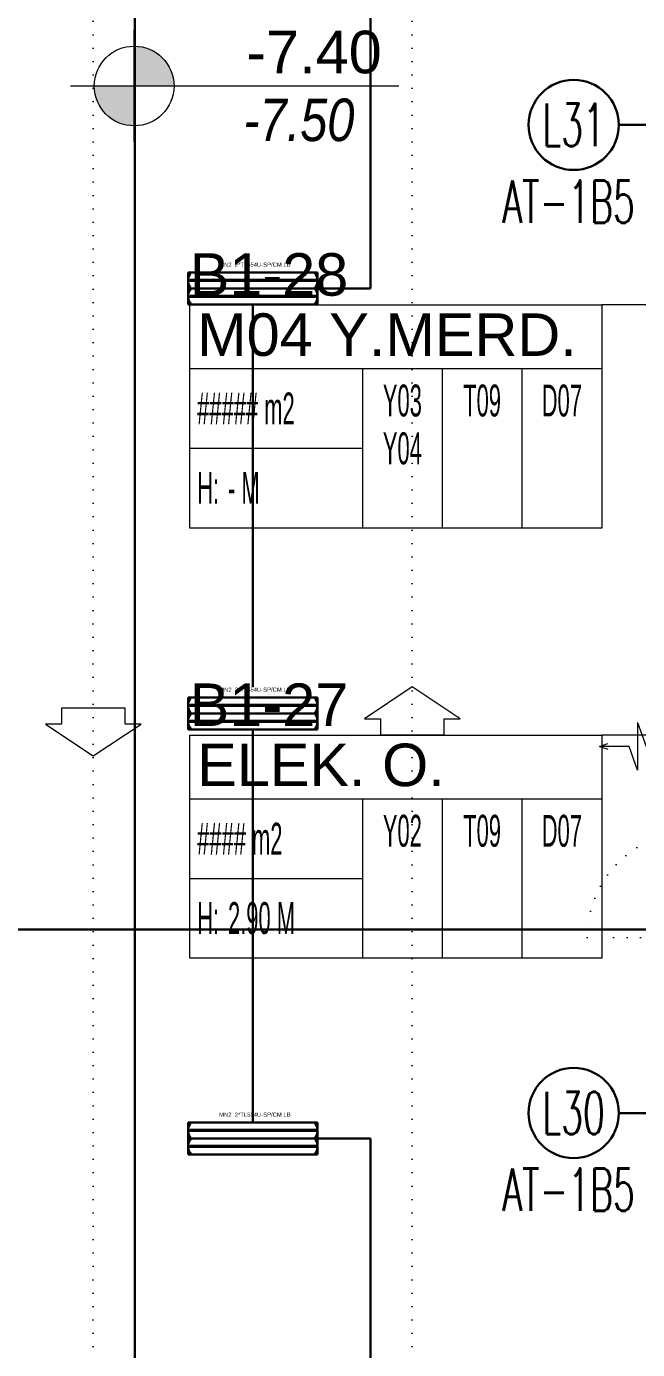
# Model space of a CAD drawing. Header units: metres. Extents: x -13316 to 152404, y -3899 to 30226.
# Drawn here: x 64130 to 64704, y 1761 to 3007 of the extents above; entities that cross this region are included whole.
import ezdxf
from ezdxf.enums import TextEntityAlignment as Align

# ---------------------------------------------------------------- set-up
doc = ezdxf.new("R2010")
doc.units = ezdxf.units.M
doc.header["$LTSCALE"] = 100
doc.header["$MEASUREMENT"] = 0
doc.header["$PDMODE"] = 1
doc.linetypes.add('DOT2', pattern=[0.125, 0, -0.125])
doc.linetypes.add('HIDDEN', pattern=[0.375, 0.25, -0.125])
doc.layers.get('0').update_dxf_attribs({"color": 9, "lineweight": 9})
for name, color, linetype, lineweight in [('06B', 9, 'Continuous', 9), ('06D', 9, 'Continuous', 9), ('10', 9, 'Continuous', 9), ('20', 9, 'DOT2', 9), ('21', 9, 'Continuous', 9), ('21_mahal200', 9, 'Continuous', 9), ('32-ekipman', 9, 'Continuous', 9), ('E-2x54 W SIVAÜSTÜ FLUORESAN YÜKSEK TAVAN ARMATÜRÜ', 7, 'Continuous', 30), ('E-KABLO', 7, 'Continuous', 30), ('E-LINYE', 7, 'Continuous', 30)]:
    doc.layers.add(name, color=color, linetype=linetype, lineweight=lineweight)
doc.styles.add('Arial', font='arial.ttf', dxfattribs={"height": 2.5})
doc.styles.add('E-YAZI', font='txttw.shx')
doc.styles.add('MuuM_TEXT-ITALIC', font='ARIALNI.TTF')
doc.styles.add('MuuM_TEXT-STANDART', font='ARIALN.TTF')
doc.dimstyles.new('MuuM_DIM200', dxfattribs={"dimscale": 20, "dimtxt": 2, "dimasz": 1, "dimexe": 1, "dimexo": 1, "dimgap": 1, "dimtad": 1, "dimdec": 1, "dimrnd": 0.5, "dimdsep": 46, "dimtxsty": 'MuuM_TEXT-STANDART', "dimblk": 'ARCHTICK', "dimcen": 0, "dimdle": 0.15, "dimclrd": 256, "dimclre": 256, "dimclrt": 256, "dimadec": 0, "dimazin": 0, "dimtfac": 5, "dimtdec": 1, "dimtix": 1, "dimtmove": 2, "dimatfit": 3, "dimldrblk": 'DOT', "dimfxl": 3, "dimfxlon": 1, "dimtolj": 1, "dimlwd": -1, "dimlwe": -1, "dimarcsym": 0})

# ---------------------------------------------------------------- blocks, each defined once
blk = doc.blocks.new('2x54 W SIVAÜSTÜ FLUORESAN YÜKSEK TAVAN ARMATÜRÜ')
at = {"layer": 'E-2x54 W SIVAÜSTÜ FLUORESAN YÜKSEK TAVAN ARMATÜRÜ', "color": 4}
for p, q in [((-60.8, 15), (-60.8, -15)), ((-60.8, 15), (60.8, 15)), ((60.8, 15), (60.8, 0)), ((-60, 0), (-15, 0)), ((15, 0), (60, 0)), ((60.8, 0), (60.8, -15)), ((-60.8, -15), (60.8, -15))]:
    blk.add_line(p, q, dxfattribs=at)
at = {"layer": 'E-2x54 W SIVAÜSTÜ FLUORESAN YÜKSEK TAVAN ARMATÜRÜ', "color": 7}
for p, q in [((-60.8, 0), (60.8, 0)), ((-59.3, 8), (59.3, 8)), ((-59.2, 7), (59.4, 7)), ((-59.3, -7), (59.3, -7)), ((-59.2, -8), (59.4, -8))]:
    blk.add_line(p, q, dxfattribs=at)
for centre in [(-59.2, 7.6), (-59.2, 7.3), (59.4, 7.6), (59.4, 7.3), (-59.2, -7.4), (-59.2, -7.7), (59.4, -7.4), (59.4, -7.7)]:
    blk.add_circle(centre, 0.11, dxfattribs=at)
for centre, radius, start, end in [((-48.7, 7.5), 12.1, 141.86, 218.14), ((48.7, 7.5), 12.1, 321.86, 38.14), ((-59.1, 7.5), 0.515, 106.8674, 266.7612), ((-59.3, 7.5), 0.519, 289.2244, 84.4042), ((59.5, 7.5), 0.515, 106.8674, 266.7612), ((59.3, 7.5), 0.519, 289.2244, 84.4042), ((-48.7, -7.5), 12.1, 141.86, 218.14), ((-59.1, -7.5), 0.515, 106.8674, 266.7612), ((-59.3, -7.5), 0.519, 289.2244, 84.4042), ((48.7, -7.5), 12.1, 321.86, 38.14), ((59.5, -7.5), 0.515, 106.8674, 266.7612), ((59.3, -7.5), 0.519, 289.2244, 84.4042)]:
    blk.add_arc(centre, radius, start, end, dxfattribs=at)
at = {"layer": 'E-2x54 W SIVAÜSTÜ FLUORESAN YÜKSEK TAVAN ARMATÜRÜ', "color": 7, "style": 'Arial'}
blk.add_text('MN2  2*TL554U-SP/CM LB', height=3.951, dxfattribs=at).set_placement((-31.6, 20.4))
blk = doc.blocks.new('0_elevationtarget-p-bk')
h = blk.add_hatch(color=250)
h.paths.add_polyline_path([(1.875, 0, 0.414214), (0, 1.875), (0, 0)])
h.paths.add_polyline_path([(0, 0), (-1.875, 0, 0.414214), (0, -1.875)])
blk.add_line((0, -2.625), (0, 2.625))
blk.add_lwpolyline([(12.453, 0), (-3, 0)])
blk.add_circle((0, 0), 1.875)
at = {"style": 'Arial'}
blk.add_attdef('BITMISKOT', text='', height=2, dxfattribs=at).set_placement((4.5, 0), align=Align.BOTTOM_LEFT)
at = {"style": 'MuuM_TEXT-ITALIC'}
blk.add_attdef('FINISHINGFLOORLEVEL', text='', height=2, dxfattribs=at).set_placement((4.5, -0.592), align=Align.TOP_LEFT)
blk = doc.blocks.new('gr-p-barel kilitli kapı kolu')
at = {"flags": 128}
for points in [[(-0.9, 0.8), (-0.9, 4.9), (-11.7, 4.9), (-11.7, 6.7), (0.9, 6.7), (0.9, 0.8)], [(-0.8, 5), (0.8, 6.6)]]:
    blk.add_lwpolyline(points, dxfattribs=at)
blk.add_lwpolyline([(-2.75, 0), (-2.75, 0.7), (2.75, 0.7), (2.75, 0)])
blk.add_lwpolyline([(-1.3, 0.7), (1.3, 0.7), (1.3, 0.8), (-1.3, 0.8)], close=True)
blk = doc.blocks.new('prf-scr2')
at = {"linetype": 'DOT2', "ltscale": 10}
blk.add_line((0, 0.2), (0, -1.1), dxfattribs=at)
for p, q in [((-0.1, -0.2), (0.1, -0.3)), ((0.1, -0.2), (-0.1, -0.2)), ((0.1, -0.3), (-0.1, -0.3)), ((-0.1, -0.3), (0.1, -0.4)), ((0.1, -0.4), (-0.1, -0.4)), ((0.1, -0.5), (-0.1, -0.4)), ((-0.1, -0.4), (0.1, -0.4)), ((0.1, -0.6), (-0.1, -0.5)), ((-0.1, -0.5), (0.1, -0.5)), ((-0.1, -0.6), (0.1, -0.7)), ((0.1, -0.6), (-0.1, -0.6)), ((-0.1, -0.6), (0.1, -0.6)), ((-0.1, -0.7), (0.1, -0.8)), ((0.1, -0.7), (-0.1, -0.7)), ((-0.1, -0.8), (0.1, -0.8)), ((0.1, -0.8), (-0.1, -0.8)), ((0.1, -0.2), (0, -0.1)), ((0, -0.2), (0.1, -0.2))]:
    blk.add_line(p, q)
blk.add_lwpolyline([(0.2, 0), (-0.2, 0), (-0.2, 0), (-0.1, -0.1), (0.1, -0.1), (0.2, 0), (0.2, 0)], close=True)
for points in [[(0.2, 0), (-0.2, 0)], [(-0.1, -0.1), (-0.1, -0.2), (-0.1, -0.2), (-0.1, -0.2), (-0.1, -0.2), (-0.1, -0.3), (-0.1, -0.3), (-0.1, -0.3), (-0.1, -0.3), (-0.1, -0.4), (-0.1, -0.4), (-0.1, -0.4), (-0.1, -0.4), (-0.1, -0.4), (-0.1, -0.5), (-0.1, -0.5), (-0.1, -0.5), (-0.1, -0.5), (-0.1, -0.5), (-0.1, -0.5), (-0.1, -0.6), (-0.1, -0.6), (-0.1, -0.6), (-0.1, -0.6), (-0.1, -0.6), (-0.1, -0.7), (-0.1, -0.7), (-0.1, -0.7), (-0.1, -0.7), (-0.1, -0.7), (-0.1, -0.8), (-0.1, -0.8), (-0.1, -0.8), (-0.1, -0.8), (0, -0.9), (0, -0.9), (0, -0.9), (0.1, -0.8), (0.1, -0.8), (0.1, -0.7), (0.1, -0.7), (0.1, -0.7), (0.1, -0.7), (0.1, -0.7), (0.1, -0.7), (0.1, -0.6), (0.1, -0.6), (0.1, -0.6), (0.1, -0.6), (0.1, -0.6), (0.1, -0.5), (0.1, -0.5), (0.1, -0.5), (0.1, -0.5), (0.1, -0.4), (0.1, -0.4), (0.1, -0.4), (0.1, -0.4), (0.1, -0.4), (0.1, -0.3), (0.1, -0.3), (0.1, -0.3), (0.1, -0.3), (0.1, -0.3), (0.1, -0.3), (0.1, -0.2), (0.1, -0.2), (0.1, -0.2), (0.1, -0.2), (0.1, -0.2), (0.1, -0.1)]]:
    blk.add_lwpolyline(points)
blk = doc.blocks.new('K-SAC-01')
at = {"layer": '10'}
for points in [[(-4.6, 16.2, -0.414214), (-4.5, 16.3), (-0.1, 16.3, -0.414214), (0, 16.2), (0, 5.9), (0.2, 5.9), (0.2, 16.2, 0.414214), (-0.1, 16.5), (-4.5, 16.5, 0.414214), (-4.8, 16.2), (-4.8, 15.3, 0.414214), (-4.5, 15), (-3.4, 15), (-3.4, 15.2), (-4.5, 15.2, -0.414214), (-4.6, 15.3)], [(104.6, 16.2, 0.414214), (104.5, 16.3), (100.1, 16.3, 0.414214), (100, 16.2), (100, 5.9), (99.8, 5.9), (99.8, 16.2, -0.414214), (100.1, 16.5), (104.5, 16.5, -0.414214), (104.8, 16.2), (104.8, 15.3, -0.414214), (104.5, 15), (103.4, 15), (103.4, 15.2), (104.5, 15.2, 0.414214), (104.6, 15.3)], [(0.2, 10.3, -0.414214), (0.5, 10.6), (1.5, 10.6, -0.414214), (1.8, 10.3), (1.8, 3.9, -0.414214), (1.5, 3.6, -0.414214), (1.2, 3.9), (1.2, 4.8), (0.2, 4.8), (0.2, -1.2, -0.414214), (-0.1, -1.5), (-4.5, -1.5, -0.414214), (-4.8, -1.2), (-4.8, -0.3, -0.414214), (-4.5, 0), (-3.4, 0), (-3.4, -0.2), (-4.5, -0.2, 0.414214), (-4.6, -0.3), (-4.6, -1.2, 0.414214), (-4.5, -1.3), (-0.1, -1.3, 0.414214), (0, -1.2), (0, 5), (1.4, 5), (1.4, 3.9, 0.414214), (1.5, 3.8, 0.414214), (1.6, 3.9), (1.6, 10.3, 0.414214), (1.5, 10.4), (0.5, 10.4, 0.414214), (0.4, 10.3), (0.4, 9.4), (0.2, 9.4)], [(-0.4, -2), (1, -1.4), (1, 1.5), (1.2, 1.5), (1.2, -1.5), (-0.3, -2.2, -14.796002)], [(99.8, 10.3, 0.414214), (99.5, 10.6), (98.5, 10.6, 0.414214), (98.2, 10.3), (98.2, 3.9, 0.414214), (98.5, 3.6, 0.414214), (98.8, 3.9), (98.8, 4.8), (99.8, 4.8), (99.8, -1.2, 0.414214), (100.1, -1.5), (104.5, -1.5, 0.414214), (104.8, -1.2), (104.8, -0.3, 0.414214), (104.5, 0), (103.4, 0), (103.4, -0.2), (104.5, -0.2, -0.414214), (104.6, -0.3), (104.6, -1.2, -0.414214), (104.5, -1.3), (100.1, -1.3, -0.414214), (100, -1.2), (100, 5), (98.6, 5), (98.6, 3.9, -0.414214), (98.5, 3.8, -0.414214), (98.4, 3.9), (98.4, 10.3, -0.414214), (98.5, 10.4), (99.5, 10.4, -0.414214), (99.6, 10.3), (99.6, 9.4), (99.8, 9.4)]]:
    blk.add_lwpolyline(points, format="xyb", close=True, dxfattribs=at)
for points in [[(98.8, 0.1), (98.8, 2.1), (99.1, 2.1), (99.1, 3.2), (1.5, 3.2), (1.5, 2.1), (1.8, 2.1), (1.8, 0.1), (1.5, 0.1), (1.5, 1.9), (1.2, 1.9), (1.2, 3.5), (99.4, 3.5), (99.4, 1.9), (99.1, 1.9), (99.1, 0.1)], [(98.8, 2.1), (98.8, 0.1), (99.4, 0.1), (99.4, -1.5), (1.2, -1.5), (1.2, 0.1), (1.8, 0.1), (1.8, 2.1), (2.1, 2.1), (2.1, -0.1), (1.5, -0.1), (1.5, -1.2), (99.1, -1.2), (99.1, -0.1), (98.5, -0.1), (98.5, 2.1), (98.8, 2.1)]]:
    blk.add_lwpolyline(points, dxfattribs=at)
for points in [[(2.1, 3), (8.1, 3), (8.1, -1), (2.1, -1)], [(2.4, 2.7), (7.8, 2.7), (7.8, -0.7), (2.4, -0.7)], [(98.5, 3), (92.5, 3), (92.5, -1), (98.5, -1)], [(98.2, 2.7), (92.8, 2.7), (92.8, -0.7), (98.2, -0.7)]]:
    blk.add_lwpolyline(points, close=True, dxfattribs=at)
blk.add_circle((-0.9, -2.5), 0.55, dxfattribs=at)
at = {"layer": '20', "linetype": 'HIDDEN'}
for points in [[(-0.2, -1.3), (-0.2, 0), (-1.7, 0), (-1.7, -1.3)], [(-0.4, -2), (-0.4, -0.2), (-1.5, -0.2), (-1.5, -2)]]:
    blk.add_lwpolyline(points, dxfattribs=at)
at = {"layer": '20'}
blk.add_lwpolyline([(-0.9, -2.5), (-0.9, -102.9)], dxfattribs=at)
blk.add_arc((-0.9, -2.5), 100.4, 270, 1.5131, dxfattribs=at)
at = {"layer": '06B'}
blk.add_blockref('gr-p-barel kilitli kapı kolu', (91.4, 3.5), dxfattribs=at)
at = {"layer": '06B', "xscale": -1, "rotation": 180}
blk.add_blockref('gr-p-barel kilitli kapı kolu', (91.4, -1.5), dxfattribs=at)
at = {"layer": '10', "xscale": -1, "rotation": 90}
blk.add_blockref('prf-scr2', (1.5, 1), dxfattribs=at)
at = {"layer": '10', "rotation": 270}
blk.add_blockref('prf-scr2', (99.1, 1.2), dxfattribs=at)
blk = doc.blocks.new('YD-72-20')
at = {"linetype": 'Continuous'}
for p, q in [((0, 0.714), (-0.028, 0.634)), ((0, 0.714), (0.028, 0.634)), ((0, 0.434), (0, 0.714)), ((0.225, 0.355), (0, 0.434)), ((-0.225, 0.355), (0.225, 0.355)), ((-0.225, 0.355), (0, 0.276)), ((0, 0.058), (0, 0.276)), ((0.36, 0), (-0.36, 0)), ((0.36, 0), (0.36, -0.2))]:
    blk.add_line(p, q, dxfattribs=at)
blk.add_solid([(0.36, -0.2), (-0.36, 0), (-0.36, -0.2)])
blk = doc.blocks.new('b1 yan.dol')
at = {"xscale": -100, "yscale": 100, "zscale": 100, "rotation": 90}
blk.add_blockref('YD-72-20', (64420, -17502.4), dxfattribs=at)
blk = doc.blocks.new('0_arrow1')
at = {"linetype": 'ByBlock', "lineweight": -2}
blk.add_lwpolyline([(15, -22.5), (-15, -22.5), (-15, -15), (-22.5, -15), (0, 0), (22.5, -15), (15, -15)], close=True, dxfattribs=at)
blk.add_point((0, 0))
blk = doc.blocks.new('_ArchTick')
at = {"color": 0, "linetype": 'ByBlock', "const_width": 0.15}
blk.add_lwpolyline([(-0.5, -0.5), (0.5, 0.5)], dxfattribs=at)
blk = doc.blocks.new('_Dot')
at = {"color": 0, "linetype": 'ByBlock', "lineweight": -2}
blk.add_line((-0.5, 0), (-1, 0), dxfattribs=at)
at = {"color": 0, "linetype": 'ByBlock', "const_width": 0.5}
blk.add_lwpolyline([(-0.25, 0, 1), (0.25, 0, 1)], format="xyb", close=True, dxfattribs=at)
blk = doc.blocks.new('0_roomno2')
blk.add_lwpolyline([(19.375, -10.5), (0, -10.5), (0, 0), (19.375, 0)], close=True)
for points in [[(0, -3), (19.375, -3)], [(8.125, -3), (8.125, -10.5)], [(11.875, -3), (11.875, -10.5)], [(15.625, -3), (15.625, -10.5)], [(0, -6.75), (8.125, -6.75)]]:
    blk.add_lwpolyline(points)
at = {"style": 'MuuM_TEXT-STANDART', "width": 0.6}
blk.add_text('H:', height=1.5, dxfattribs=at).set_placement((0.35, -8.608), align=Align.MIDDLE_LEFT)
at = {"style": 'Arial'}
blk.add_attdef('ODANO', (0, 1.17), '', height=2, dxfattribs=at)
blk.add_attdef('MEKANADI', text='', height=2, dxfattribs=at).set_placement((0.35, -3), align=Align.BOTTOM_LEFT)
at = {"style": 'MuuM_TEXT-STANDART', "width": 0.6}
for tag, p in [('YER01', (10, -4.5)), ('TAVAN01', (13.75, -4.5)), ('DUVAR01', (17.5, -4.5)), ('YER02', (10, -6.75)), ('TAVAN02', (13.75, -6.75)), ('DUVAR02', (17.5, -6.75)), ('YER03', (10, -9)), ('TAVAN03', (13.75, -9)), ('DUVAR03', (17.5, -9))]:
    blk.add_attdef(tag, text='', height=1.5, dxfattribs=at).set_placement(p, align=Align.MIDDLE_CENTER)
for tag, p in [('M2', (0.35, -4.875)), ('TEMIZTAVANYUKSEKLIGI', (1.8, -8.608))]:
    blk.add_attdef(tag, text='', height=1.5, dxfattribs=at).set_placement(p, align=Align.MIDDLE_LEFT)
blk = doc.blocks.new('1.bod.mimari1.elk')
at = {"layer": '06D', "linetype": 'DOT2'}
for points in [[(7872.5, -3317.79), (7872.5, -7740, 0.4142136), (8472.5, -8340), (11395.6, -8340)], [(8172.5, -3317.79), (8172.5, -7740, 0.4142136), (8472.5, -8040), (11395.6, -8040)]]:
    blk.add_lwpolyline(points, format="xyb", dxfattribs=at)
at = {"xscale": -1, "rotation": 270}
blk.add_blockref('K-SAC-01', (8440, -6800), dxfattribs=at)
at = {"layer": '06D', "xscale": -2, "yscale": 2, "zscale": 2}
blk.add_blockref('0_arrow1', (8172.5, -6565), dxfattribs=at)
at = {"layer": '06D', "xscale": -2, "yscale": 2, "zscale": 2, "rotation": 180}
blk.add_blockref('0_arrow1', (7872.5, -6630), dxfattribs=at)
at = {"layer": '21', "xscale": 20, "yscale": 20, "zscale": 20}
blk.add_blockref('0_elevationtarget-p-bk', (7910.92, -5999.49), dxfattribs=at).add_auto_attribs({'BITMISKOT': ' -7.40', 'FINISHINGFLOORLEVEL': ' -7.50'})
at = {"layer": '21_mahal200'}
ref = blk.add_blockref('0_roomno2', (7963.21, -6205.5), dxfattribs=dict(at, xscale=20, yscale=20, zscale=20))
ref.add_attrib('ODANO', 'B1-28', (7963.21, -6196.85), dxfattribs={"layer": '0', "height": 40, "style": 'Arial'})
ref.add_attrib('MEKANADI', 'M04 Y.MERD.', dxfattribs={"layer": '0', "height": 40, "style": 'Arial'}).set_placement((7970.21, -6265.5), align=Align.BOTTOM_LEFT)
ref.add_attrib('M2', '##### m2', dxfattribs={"layer": '0', "height": 30, "style": 'MuuM_TEXT-STANDART', "width": 0.6}).set_placement((7970.21, -6303), align=Align.MIDDLE_LEFT)
ref.add_attrib('TEMIZTAVANYUKSEKLIGI', '- M', dxfattribs={"layer": '0', "height": 30, "style": 'MuuM_TEXT-STANDART', "width": 0.6}).set_placement((7999.21, -6377.66), align=Align.MIDDLE_LEFT)
ref.add_attrib('YER01', 'Y03', dxfattribs={"layer": '0', "height": 30, "style": 'MuuM_TEXT-STANDART', "width": 0.6}).set_placement((8163.21, -6295.5), align=Align.MIDDLE_CENTER)
ref.add_attrib('TAVAN01', 'T09', dxfattribs={"layer": '0', "height": 30, "style": 'MuuM_TEXT-STANDART', "width": 0.6}).set_placement((8238.21, -6295.5), align=Align.MIDDLE_CENTER)
ref.add_attrib('DUVAR01', 'D07', dxfattribs={"layer": '0', "height": 30, "style": 'MuuM_TEXT-STANDART', "width": 0.6}).set_placement((8313.21, -6295.5), align=Align.MIDDLE_CENTER)
ref.add_attrib('YER02', 'Y04', dxfattribs={"layer": '0', "height": 30, "style": 'MuuM_TEXT-STANDART', "width": 0.6}).set_placement((8163.21, -6340.5), align=Align.MIDDLE_CENTER)
ref = blk.add_blockref('0_roomno2', (7963.21, -6610.45), dxfattribs=dict(at, xscale=20, yscale=20, zscale=20))
ref.add_attrib('ODANO', 'B1-27', (7963.21, -6601.81), dxfattribs={"layer": '0', "height": 40, "style": 'Arial'})
ref.add_attrib('MEKANADI', 'ELEK. O.', dxfattribs={"layer": '0', "height": 40, "style": 'Arial'}).set_placement((7970.21, -6670.45), align=Align.BOTTOM_LEFT)
ref.add_attrib('M2', '#### m2', dxfattribs={"layer": '0', "height": 30, "style": 'MuuM_TEXT-STANDART', "width": 0.6}).set_placement((7970.21, -6707.95), align=Align.MIDDLE_LEFT)
ref.add_attrib('TEMIZTAVANYUKSEKLIGI', '2.90 M', dxfattribs={"layer": '0', "height": 30, "style": 'MuuM_TEXT-STANDART', "width": 0.6}).set_placement((7999.21, -6782.61), align=Align.MIDDLE_LEFT)
ref.add_attrib('YER01', 'Y02', dxfattribs={"layer": '0', "height": 30, "style": 'MuuM_TEXT-STANDART', "width": 0.6}).set_placement((8163.21, -6700.45), align=Align.MIDDLE_CENTER)
ref.add_attrib('TAVAN01', 'T09', dxfattribs={"layer": '0', "height": 30, "style": 'MuuM_TEXT-STANDART', "width": 0.6}).set_placement((8238.21, -6700.45), align=Align.MIDDLE_CENTER)
ref.add_attrib('DUVAR01', 'D07', dxfattribs={"layer": '0', "height": 30, "style": 'MuuM_TEXT-STANDART', "width": 0.6}).set_placement((8313.21, -6700.45), align=Align.MIDDLE_CENTER)
at = {"layer": '32-ekipman'}
blk.add_blockref('b1 yan.dol', (-56000, 10881.42), dxfattribs=at)
at = {"layer": '21_mahal200'}
for points in [[(8512.63, -6205.5), (8350.71, -6205.5)], [(8512.63, -6610.45), (8350.71, -6610.45)]]:
    blk.add_leader(points, dimstyle='MuuM_DIM200', override={"dimasz": 1, "dimfxl": 10}, dxfattribs=at)

msp = doc.modelspace()

# ---------------------------------------------------------------- linework, layer by layer
at = {"layer": 'E-KABLO', "color": 6}
for p, q in [((64453.3, 3560), (64453.3, 2760)), ((64231.7, 3160), (64231.7, 1560)), ((64403.3, 2760), (64453.3, 2760)), ((64342.5, 2745), (64342.5, 2385)), ((64342.5, 1975), (64342.5, 2345)), ((64403.3, 1960), (64453.3, 1960)), ((64453.3, 1200), (64453.3, 1960))]:
    msp.add_line(p, q, dxfattribs=at)
at = {"layer": 'E-KABLO', "color": 5}
msp.add_line((64735, 2156.62), (64056.88, 2156.62), dxfattribs=at)
at = {"layer": 'E-LINYE', "color": 7, "linetype": 'Continuous'}
for p, q in [((64686.8, 2913.91), (64735, 2913.91)), ((64686.8, 1983.91), (64735, 1983.91))]:
    msp.add_line(p, q, dxfattribs=at)
for centre in [(64644.36, 2913.91), (64644.36, 1983.91)]:
    msp.add_circle(centre, 42.44, dxfattribs=at)

# ---------------------------------------------------------------- block references
at = {"layer": '06D'}
msp.add_blockref('1.bod.mimari1.elk', (56320, 8950), dxfattribs=at)
at = {"layer": 'E-2x54 W SIVAÜSTÜ FLUORESAN YÜKSEK TAVAN ARMATÜRÜ', "color": 6}
for p in [(64342.5, 2760), (64342.5, 2360), (64342.5, 1960)]:
    msp.add_blockref('2x54 W SIVAÜSTÜ FLUORESAN YÜKSEK TAVAN ARMATÜRÜ', p, dxfattribs=at)

# ---------------------------------------------------------------- texts
at = {"layer": 'E-LINYE', "color": 3, "linetype": 'Continuous', "style": 'E-YAZI', "width": 0.6}
for s, p in [('L31', (64644.36, 2913.91)), ('AT-1B5', (64639.64, 2841.7)), ('L30', (64644.36, 1983.91)), ('AT-1B5', (64639.64, 1911.7))]:
    msp.add_text(s, height=40, dxfattribs=at).set_placement(p, align=Align.MIDDLE_CENTER)

doc.saveas('drawing.dxf')
